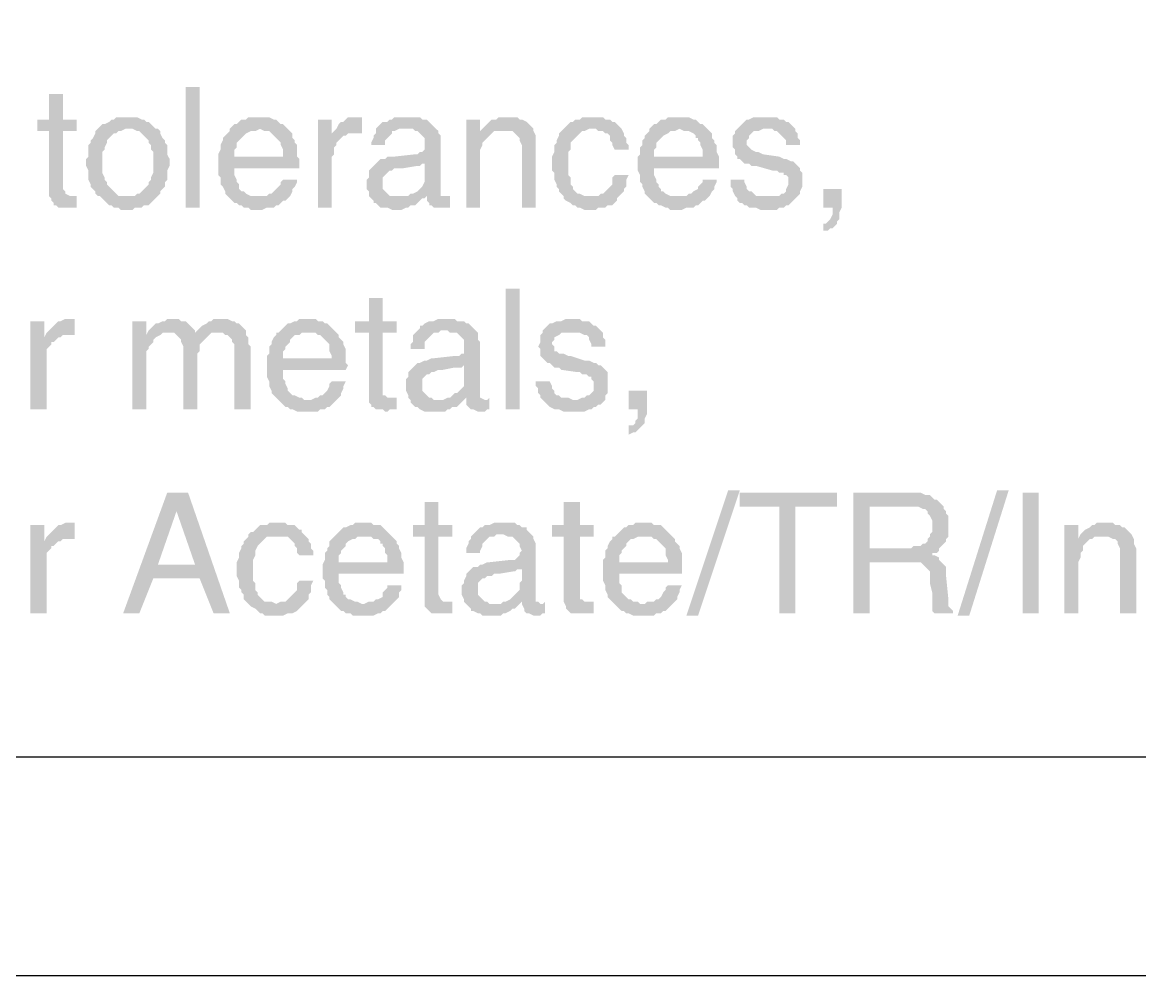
# Model space of a CAD drawing. Header units: millimetres. Extents: x 1448 to 2566, y 1057 to 1416.
# Drawn here: x 2480.31 to 2502.06, y 1118.56 to 1137.12 of the extents above; entities that cross this region are included whole.
import ezdxf

# ---------------------------------------------------------------- set-up
doc = ezdxf.new("R2010")
doc.units = ezdxf.units.MM

msp = doc.modelspace()

# ---------------------------------------------------------------- hatches: boundary and pattern name
at = {"transparency": 33554559}
for points in [[(2483.49101, 1133.5167), (2483.49101, 1135.86358), (2483.7618, 1135.86358), (2483.7618, 1133.5167)], [(2481.099, 1135.72818), (2480.82821, 1135.72818), (2480.82821, 1135.23173), (2480.60255, 1135.23173), (2480.60255, 1135.00607), (2480.82821, 1135.00607), (2480.82821, 1133.74237), (2480.87334, 1133.69723), (2480.87334, 1133.6521), (2480.91847, 1133.60697), (2480.91847, 1133.56184), (2480.96361, 1133.56184), (2481.00874, 1133.5167), (2481.3698, 1133.5167), (2481.3698, 1133.74237), (2481.2344, 1133.74237), (2481.14413, 1133.7875), (2481.14413, 1133.83263), (2481.099, 1133.87776), (2481.099, 1135.00607), (2481.3698, 1135.00607), (2481.3698, 1135.23173), (2481.099, 1135.23173)], [(2482.3627, 1135.27686), (2482.13704, 1135.27686), (2482.09191, 1135.23173), (2482.04678, 1135.23173), (2482.00165, 1135.1866), (2481.91138, 1135.14146), (2481.86625, 1135.14146), (2481.82112, 1135.09633), (2481.77598, 1135.0512), (2481.77598, 1135.0512), (2481.73085, 1135.00607), (2481.73085, 1134.96093), (2481.68572, 1134.87067), (2481.64059, 1134.82554), (2481.64059, 1134.78041), (2481.59546, 1134.73527), (2481.59546, 1134.50961), (2481.55032, 1134.46448), (2481.55032, 1134.37422), (2481.55032, 1134.32908), (2481.59546, 1134.23882), (2481.59546, 1134.05829), (2481.64059, 1133.96803), (2481.64059, 1133.92289), (2481.68572, 1133.87776), (2481.73085, 1133.83263), (2481.73085, 1133.7875), (2481.77598, 1133.74237), (2482.3627, 1133.74237), (2482.18217, 1133.74237), (2482.13704, 1133.7875), (2482.09191, 1133.83263), (2482.04678, 1133.87776), (2482.00165, 1133.92289), (2481.95651, 1133.96803), (2481.95651, 1134.01316), (2481.91138, 1134.05829), (2481.91138, 1134.10342), (2481.86625, 1134.19369), (2481.86625, 1134.59988), (2481.91138, 1134.64501), (2481.91138, 1134.69014), (2481.95651, 1134.78041), (2481.95651, 1134.82554), (2482.00165, 1134.87067), (2482.04678, 1134.9158), (2482.09191, 1134.96093), (2482.13704, 1134.96093), (2482.18217, 1135.00607), (2482.22731, 1135.00607), (2482.31757, 1135.0512), (2482.90429, 1135.0512), (2482.85916, 1135.09633), (2482.81402, 1135.14146), (2482.76889, 1135.1866), (2482.72376, 1135.1866), (2482.67863, 1135.23173), (2482.6335, 1135.23173), (2482.54323, 1135.27686), (2482.45297, 1135.27686)], [(2484.93524, 1135.27686), (2484.70958, 1135.27686), (2484.66444, 1135.23173), (2484.57418, 1135.23173), (2484.52905, 1135.1866), (2484.48391, 1135.14146), (2484.43878, 1135.14146), (2484.39365, 1135.09633), (2484.34852, 1135.0512), (2484.93524, 1135.0512), (2485.0255, 1135.00607), (2485.11577, 1135.00607), (2485.1609, 1134.96093), (2485.20603, 1134.9158), (2485.25116, 1134.87067), (2485.25116, 1134.87067), (2485.29629, 1134.82554), (2485.34143, 1134.78041), (2485.34143, 1134.73527), (2485.38656, 1134.64501), (2485.38656, 1134.50961), (2484.12286, 1134.50961), (2484.12286, 1134.14856), (2484.16799, 1134.10342), (2484.16799, 1133.96803), (2484.21312, 1133.92289), (2484.25825, 1133.83263), (2484.25825, 1133.7875), (2484.30339, 1133.74237), (2484.34852, 1133.69723), (2484.34852, 1133.69723), (2484.39365, 1133.6521), (2484.43878, 1133.60697), (2484.48391, 1133.60697), (2484.52905, 1133.56184), (2484.57418, 1133.56184), (2484.61931, 1133.5167), (2484.70958, 1133.5167), (2484.75471, 1133.47157), (2484.98037, 1133.47157), (2485.07063, 1133.5167), (2485.20603, 1133.5167), (2485.25116, 1133.56184), (2485.29629, 1133.56184), (2485.34143, 1133.60697), (2485.38656, 1133.6521), (2485.43169, 1133.6521), (2485.47682, 1133.69723), (2484.93524, 1133.74237), (2484.75471, 1133.74237), (2484.66444, 1133.7875), (2484.61931, 1133.83263), (2484.57418, 1133.83263), (2484.52905, 1133.87776), (2484.52905, 1133.96803), (2484.48391, 1134.01316), (2484.48391, 1134.05829), (2484.43878, 1134.14856), (2484.43878, 1134.28395), (2485.70248, 1134.28395), (2485.70248, 1134.46448), (2485.65735, 1134.50961), (2485.65735, 1134.73527), (2485.61222, 1134.78041), (2485.61222, 1134.82554), (2485.56709, 1134.87067), (2485.56709, 1134.96093), (2485.52195, 1135.00607), (2485.47682, 1135.0512), (2485.43169, 1135.09633), (2485.38656, 1135.14146), (2485.34143, 1135.14146), (2485.29629, 1135.1866), (2485.25116, 1135.23173), (2485.20603, 1135.23173), (2485.11577, 1135.27686), (2485.0255, 1135.27686)], [(2486.33433, 1135.23173), (2486.06354, 1135.23173), (2486.06354, 1133.5167), (2486.33433, 1133.5167), (2486.33433, 1134.50961), (2486.37947, 1134.55474), (2486.37947, 1134.69014), (2486.4246, 1134.73527), (2486.4246, 1134.78041), (2486.46973, 1134.82554), (2486.51486, 1134.87067), (2486.55999, 1134.9158), (2486.60513, 1134.9158), (2486.33433, 1134.96093)], [(2486.83079, 1135.27686), (2486.65026, 1135.27686), (2486.60513, 1135.23173), (2486.55999, 1135.1866), (2486.51486, 1135.1866), (2486.46973, 1135.14146), (2486.4246, 1135.0512), (2486.4246, 1135.0512), (2486.37947, 1135.00607), (2486.83079, 1134.96093), (2486.92105, 1134.96093), (2486.92105, 1135.27686), (2486.87592, 1135.27686)], [(2487.8237, 1135.27686), (2487.5529, 1135.27686), (2487.50777, 1135.23173), (2487.46264, 1135.23173), (2487.41751, 1135.1866), (2487.32724, 1135.1866), (2487.28211, 1135.14146), (2487.28211, 1135.14146), (2487.23698, 1135.09633), (2487.19185, 1135.0512), (2487.19185, 1134.96093), (2487.14671, 1134.9158), (2487.14671, 1134.87067), (2487.10158, 1134.78041), (2487.10158, 1134.73527), (2487.37237, 1134.73527), (2487.37237, 1134.82554), (2487.41751, 1134.87067), (2487.46264, 1134.9158), (2487.50777, 1134.96093), (2487.50777, 1135.00607), (2487.5529, 1135.00607), (2487.64317, 1135.0512), (2488.36528, 1135.0512), (2488.32015, 1135.09633), (2488.27502, 1135.14146), (2488.22989, 1135.1866), (2488.18475, 1135.23173), (2488.09449, 1135.23173), (2488.04936, 1135.27686), (2487.86883, 1135.27686)], [(2489.22279, 1135.23173), (2488.952, 1135.23173), (2488.952, 1133.5167), (2489.22279, 1133.5167), (2489.22279, 1134.46448), (2489.22279, 1134.64501), (2489.26793, 1134.73527), (2489.26793, 1134.78041), (2489.31306, 1134.82554), (2489.35819, 1134.87067), (2489.35819, 1134.87067), (2489.40332, 1134.9158), (2489.44845, 1134.96093), (2489.22279, 1135.00607)], [(2489.71925, 1135.27686), (2489.58385, 1135.27686), (2489.53872, 1135.23173), (2489.44845, 1135.23173), (2489.40332, 1135.1866), (2489.35819, 1135.14146), (2489.31306, 1135.09633), (2489.26793, 1135.0512), (2489.22279, 1135.00607), (2489.44845, 1134.96093), (2489.49359, 1135.00607), (2489.67411, 1135.00607), (2490.26083, 1135.0512), (2490.2157, 1135.09633), (2490.17057, 1135.14146), (2490.17057, 1135.14146), (2490.12544, 1135.1866), (2490.03517, 1135.23173), (2489.99004, 1135.23173), (2489.94491, 1135.27686), (2489.80951, 1135.27686)], [(2491.38914, 1135.27686), (2491.20861, 1135.27686), (2491.16348, 1135.23173), (2491.07321, 1135.23173), (2491.02808, 1135.1866), (2490.98295, 1135.1866), (2490.93782, 1135.14146), (2490.89268, 1135.09633), (2490.84755, 1135.0512), (2491.4794, 1135.0512), (2491.52453, 1135.00607), (2491.6148, 1135.00607), (2491.65993, 1134.96093), (2491.70506, 1134.96093), (2491.75019, 1134.9158), (2491.75019, 1134.82554), (2491.79533, 1134.78041), (2491.79533, 1134.73527), (2491.84046, 1134.64501), (2492.11125, 1134.64501), (2492.11125, 1134.73527), (2492.06612, 1134.78041), (2492.06612, 1134.87067), (2492.02099, 1134.9158), (2492.02099, 1134.96093), (2491.97586, 1135.0512), (2491.93072, 1135.09633), (2491.88559, 1135.14146), (2491.88559, 1135.14146), (2491.84046, 1135.1866), (2491.79533, 1135.1866), (2491.75019, 1135.23173), (2491.65993, 1135.23173), (2491.6148, 1135.27686), (2491.4794, 1135.27686)], [(2493.10416, 1135.27686), (2492.8785, 1135.27686), (2492.83337, 1135.23173), (2492.7431, 1135.23173), (2492.69797, 1135.1866), (2492.65284, 1135.14146), (2492.60771, 1135.14146), (2492.56257, 1135.09633), (2492.51744, 1135.0512), (2493.10416, 1135.0512), (2493.19442, 1135.00607), (2493.28469, 1135.00607), (2493.37495, 1134.96093), (2493.42009, 1134.9158), (2493.42009, 1134.87067), (2493.46522, 1134.87067), (2493.46522, 1134.82554), (2493.51035, 1134.78041), (2493.51035, 1134.73527), (2493.55548, 1134.64501), (2493.55548, 1134.50961), (2492.29178, 1134.50961), (2492.29178, 1134.23882), (2492.33691, 1134.14856), (2492.33691, 1134.01316), (2492.38205, 1133.96803), (2492.38205, 1133.92289), (2492.42718, 1133.83263), (2492.42718, 1133.7875), (2492.47231, 1133.74237), (2492.51744, 1133.69723), (2492.51744, 1133.69723), (2492.56257, 1133.6521), (2492.60771, 1133.60697), (2492.65284, 1133.60697), (2492.69797, 1133.56184), (2492.7431, 1133.56184), (2492.83337, 1133.5167), (2492.8785, 1133.5167), (2492.92363, 1133.47157), (2493.14929, 1133.47157), (2493.23956, 1133.5167), (2493.37495, 1133.5167), (2493.42009, 1133.56184), (2493.46522, 1133.56184), (2493.51035, 1133.60697), (2493.55548, 1133.6521), (2493.60061, 1133.6521), (2493.64575, 1133.69723), (2493.10416, 1133.74237), (2492.92363, 1133.74237), (2492.83337, 1133.7875), (2492.78823, 1133.83263), (2492.7431, 1133.83263), (2492.7431, 1133.87776), (2492.69797, 1133.92289), (2492.69797, 1133.96803), (2492.65284, 1134.01316), (2492.65284, 1134.05829), (2492.60771, 1134.14856), (2492.60771, 1134.28395), (2493.87141, 1134.28395), (2493.87141, 1134.50961), (2493.82627, 1134.59988), (2493.82627, 1134.73527), (2493.78114, 1134.78041), (2493.78114, 1134.82554), (2493.73601, 1134.87067), (2493.73601, 1134.96093), (2493.69088, 1135.00607), (2493.64575, 1135.0512), (2493.60061, 1135.09633), (2493.55548, 1135.14146), (2493.51035, 1135.14146), (2493.46522, 1135.1866), (2493.42009, 1135.23173), (2493.37495, 1135.23173), (2493.28469, 1135.27686), (2493.19442, 1135.27686)], [(2494.77405, 1135.27686), (2494.54839, 1135.27686), (2494.45813, 1135.23173), (2494.41299, 1135.23173), (2494.36786, 1135.1866), (2494.32273, 1135.14146), (2494.2776, 1135.09633), (2494.23246, 1135.0512), (2494.18733, 1135.00607), (2494.18733, 1134.96093), (2494.1422, 1134.9158), (2494.1422, 1134.69014), (2494.18733, 1134.64501), (2494.18733, 1134.55474), (2494.23246, 1134.50961), (2494.23246, 1134.46448), (2494.2776, 1134.46448), (2494.32273, 1134.41935), (2494.36786, 1134.37422), (2494.45813, 1134.37422), (2494.50326, 1134.32908), (2494.59352, 1134.32908), (2494.90945, 1134.23882), (2494.99971, 1134.23882), (2495.04484, 1134.19369), (2495.13511, 1134.19369), (2495.13511, 1134.14856), (2495.18024, 1134.14856), (2495.22537, 1134.10342), (2495.22537, 1133.96803), (2495.18024, 1133.87776), (2495.18024, 1133.83263), (2495.13511, 1133.7875), (2495.08998, 1133.7875), (2495.04484, 1133.74237), (2494.81918, 1133.74237), (2494.23246, 1133.69723), (2494.23246, 1133.6521), (2494.2776, 1133.60697), (2494.32273, 1133.60697), (2494.36786, 1133.56184), (2494.41299, 1133.56184), (2494.45813, 1133.5167), (2494.59352, 1133.5167), (2494.68379, 1133.47157), (2494.99971, 1133.47157), (2495.04484, 1133.5167), (2495.13511, 1133.5167), (2495.18024, 1133.56184), (2495.22537, 1133.56184), (2495.2705, 1133.60697), (2495.31564, 1133.6521), (2495.31564, 1133.6521), (2495.36077, 1133.69723), (2495.4059, 1133.74237), (2495.45103, 1133.7875), (2495.45103, 1133.83263), (2495.49617, 1133.92289), (2495.49617, 1134.19369), (2495.45103, 1134.23882), (2495.45103, 1134.28395), (2495.4059, 1134.32908), (2495.4059, 1134.32908), (2495.36077, 1134.37422), (2495.31564, 1134.41935), (2495.2705, 1134.41935), (2495.18024, 1134.46448), (2495.13511, 1134.46448), (2495.04484, 1134.50961), (2494.72892, 1134.55474), (2494.72892, 1134.55474), (2494.63865, 1134.59988), (2494.59352, 1134.59988), (2494.50326, 1134.64501), (2494.50326, 1134.64501), (2494.45813, 1134.69014), (2494.41299, 1134.73527), (2494.41299, 1134.82554), (2494.45813, 1134.87067), (2494.45813, 1134.9158), (2494.50326, 1134.96093), (2494.54839, 1135.00607), (2494.63865, 1135.00607), (2494.72892, 1135.0512), (2495.36077, 1135.0512), (2495.31564, 1135.09633), (2495.2705, 1135.14146), (2495.22537, 1135.1866), (2495.18024, 1135.1866), (2495.13511, 1135.23173), (2495.04484, 1135.23173), (2494.99971, 1135.27686), (2494.86431, 1135.27686)], [(2482.90429, 1135.0512), (2482.3627, 1135.0512), (2482.45297, 1135.0512), (2482.54323, 1135.00607), (2482.58836, 1135.00607), (2482.6335, 1134.96093), (2482.67863, 1134.9158), (2482.72376, 1134.87067), (2482.76889, 1134.82554), (2482.76889, 1134.78041), (2482.81402, 1134.73527), (2482.81402, 1134.64501), (2482.85916, 1134.59988), (2482.85916, 1134.19369), (2482.81402, 1134.10342), (2482.81402, 1134.05829), (2482.76889, 1134.01316), (2482.76889, 1133.96803), (2482.72376, 1133.92289), (2482.67863, 1133.87776), (2482.6335, 1133.83263), (2482.58836, 1133.7875), (2482.54323, 1133.7875), (2482.4981, 1133.74237), (2481.82112, 1133.74237), (2481.86625, 1133.69723), (2481.91138, 1133.6521), (2481.95651, 1133.60697), (2482.00165, 1133.56184), (2482.04678, 1133.56184), (2482.09191, 1133.5167), (2482.18217, 1133.5167), (2482.22731, 1133.47157), (2482.45297, 1133.47157), (2482.4981, 1133.5167), (2482.6335, 1133.5167), (2482.67863, 1133.56184), (2482.76889, 1133.56184), (2482.81402, 1133.60697), (2482.85916, 1133.6521), (2482.90429, 1133.69723), (2482.94942, 1133.74237), (2482.94942, 1133.74237), (2482.99455, 1133.7875), (2482.99455, 1133.83263), (2483.03969, 1133.87776), (2483.08482, 1133.92289), (2483.08482, 1134.01316), (2483.12995, 1134.05829), (2483.12995, 1134.23882), (2483.17508, 1134.32908), (2483.17508, 1134.37422), (2483.17508, 1134.46448), (2483.12995, 1134.55474), (2483.12995, 1134.73527), (2483.08482, 1134.78041), (2483.08482, 1134.82554), (2483.03969, 1134.87067), (2482.99455, 1134.96093), (2482.99455, 1135.00607), (2482.94942, 1135.0512)], [(2484.34852, 1135.0512), (2484.34852, 1135.00607), (2484.30339, 1134.96093), (2484.25825, 1134.9158), (2484.21312, 1134.87067), (2484.21312, 1134.82554), (2484.16799, 1134.73527), (2484.16799, 1134.64501), (2484.12286, 1134.55474), (2484.12286, 1134.50961), (2484.43878, 1134.50961), (2484.43878, 1134.64501), (2484.48391, 1134.69014), (2484.48391, 1134.78041), (2484.52905, 1134.82554), (2484.57418, 1134.87067), (2484.57418, 1134.87067), (2484.61931, 1134.9158), (2484.66444, 1134.96093), (2484.75471, 1135.00607), (2484.84497, 1135.00607), (2484.93524, 1135.0512)], [(2486.37947, 1135.00607), (2486.33433, 1134.96093), (2486.60513, 1134.9158), (2486.65026, 1134.96093), (2486.83079, 1134.96093)], [(2488.36528, 1135.0512), (2487.77856, 1135.0512), (2487.91396, 1135.0512), (2487.95909, 1135.00607), (2488.00422, 1135.00607), (2488.04936, 1134.96093), (2488.09449, 1134.9158), (2488.13962, 1134.87067), (2488.13962, 1134.64501), (2488.09449, 1134.59988), (2488.04936, 1134.59988), (2488.00422, 1134.55474), (2487.95909, 1134.55474), (2487.5529, 1134.50961), (2487.41751, 1134.50961), (2487.37237, 1134.46448), (2487.28211, 1134.46448), (2487.23698, 1134.41935), (2488.13962, 1134.37422), (2488.13962, 1134.10342), (2488.13962, 1134.01316), (2488.09449, 1133.92289), (2488.04936, 1133.87776), (2488.00422, 1133.83263), (2488.00422, 1133.83263), (2487.91396, 1133.7875), (2487.86883, 1133.7875), (2487.8237, 1133.74237), (2487.64317, 1133.74237), (2487.10158, 1133.69723), (2487.14671, 1133.6521), (2487.14671, 1133.60697), (2487.19185, 1133.60697), (2487.23698, 1133.56184), (2487.28211, 1133.5167), (2487.41751, 1133.5167), (2487.50777, 1133.47157), (2487.6883, 1133.47157), (2487.77856, 1133.5167), (2487.8237, 1133.5167), (2487.86883, 1133.56184), (2487.95909, 1133.56184), (2488.00422, 1133.60697), (2488.04936, 1133.6521), (2488.09449, 1133.69723), (2488.13962, 1133.69723), (2488.18475, 1133.74237), (2488.45555, 1133.74237), (2488.45555, 1134.9158), (2488.41041, 1134.96093), (2488.41041, 1135.00607)], [(2490.26083, 1135.0512), (2489.67411, 1135.00607), (2489.85464, 1135.00607), (2489.89978, 1134.96093), (2489.94491, 1134.9158), (2489.94491, 1134.9158), (2489.99004, 1134.87067), (2489.99004, 1134.82554), (2490.03517, 1134.73527), (2490.03517, 1133.5167), (2490.30597, 1133.5167), (2490.30597, 1134.9158), (2490.26083, 1135.00607)], [(2490.84755, 1135.0512), (2490.80242, 1135.00607), (2490.75729, 1134.96093), (2490.75729, 1134.9158), (2490.71215, 1134.82554), (2490.71215, 1134.78041), (2490.66702, 1134.73527), (2490.66702, 1134.59988), (2490.62189, 1134.50961), (2490.62189, 1134.23882), (2490.66702, 1134.19369), (2490.66702, 1134.05829), (2490.71215, 1133.96803), (2490.71215, 1133.92289), (2490.75729, 1133.87776), (2490.75729, 1133.83263), (2490.80242, 1133.7875), (2490.84755, 1133.74237), (2491.38914, 1133.74237), (2491.25374, 1133.74237), (2491.16348, 1133.7875), (2491.11834, 1133.7875), (2491.07321, 1133.83263), (2491.02808, 1133.87776), (2491.02808, 1133.92289), (2490.98295, 1133.96803), (2490.98295, 1134.10342), (2490.93782, 1134.14856), (2490.93782, 1134.59988), (2490.98295, 1134.64501), (2490.98295, 1134.78041), (2491.02808, 1134.82554), (2491.07321, 1134.87067), (2491.07321, 1134.87067), (2491.11834, 1134.9158), (2491.16348, 1134.96093), (2491.20861, 1135.00607), (2491.25374, 1135.00607), (2491.34401, 1135.0512), (2491.38914, 1135.0512)], [(2492.51744, 1135.0512), (2492.51744, 1135.00607), (2492.47231, 1134.96093), (2492.42718, 1134.9158), (2492.42718, 1134.87067), (2492.38205, 1134.82554), (2492.38205, 1134.73527), (2492.33691, 1134.69014), (2492.33691, 1134.55474), (2492.29178, 1134.50961), (2492.60771, 1134.50961), (2492.60771, 1134.64501), (2492.65284, 1134.69014), (2492.65284, 1134.78041), (2492.69797, 1134.82554), (2492.7431, 1134.87067), (2492.7431, 1134.87067), (2492.78823, 1134.9158), (2492.8785, 1134.96093), (2492.92363, 1135.00607), (2493.0139, 1135.00607), (2493.10416, 1135.0512)], [(2495.36077, 1135.0512), (2494.77405, 1135.0512), (2494.90945, 1135.0512), (2494.95458, 1135.00607), (2494.99971, 1135.00607), (2495.04484, 1134.96093), (2495.04484, 1134.96093), (2495.08998, 1134.9158), (2495.13511, 1134.87067), (2495.18024, 1134.82554), (2495.18024, 1134.73527), (2495.45103, 1134.73527), (2495.45103, 1134.82554), (2495.4059, 1134.87067), (2495.4059, 1134.96093), (2495.36077, 1135.00607)], [(2487.23698, 1134.41935), (2487.19185, 1134.37422), (2487.14671, 1134.32908), (2487.14671, 1134.32908), (2487.10158, 1134.28395), (2487.05645, 1134.23882), (2487.05645, 1134.10342), (2487.01132, 1134.05829), (2487.01132, 1133.96803), (2487.01132, 1133.87776), (2487.05645, 1133.83263), (2487.05645, 1133.74237), (2487.10158, 1133.69723), (2487.64317, 1133.74237), (2487.46264, 1133.74237), (2487.41751, 1133.7875), (2487.37237, 1133.83263), (2487.32724, 1133.87776), (2487.32724, 1134.10342), (2487.37237, 1134.14856), (2487.41751, 1134.19369), (2487.46264, 1134.23882), (2487.50777, 1134.23882), (2487.5529, 1134.28395), (2487.73343, 1134.28395), (2488.00422, 1134.32908), (2488.04936, 1134.32908), (2488.09449, 1134.37422), (2488.13962, 1134.37422)], [(2485.65735, 1134.05829), (2485.38656, 1134.05829), (2485.34143, 1134.01316), (2485.34143, 1133.96803), (2485.29629, 1133.92289), (2485.25116, 1133.87776), (2485.20603, 1133.83263), (2485.1609, 1133.7875), (2485.11577, 1133.7875), (2485.07063, 1133.74237), (2484.93524, 1133.74237), (2485.47682, 1133.69723), (2485.52195, 1133.74237), (2485.56709, 1133.83263), (2485.56709, 1133.87776), (2485.61222, 1133.92289), (2485.65735, 1134.01316)], [(2492.11125, 1134.14856), (2491.84046, 1134.14856), (2491.79533, 1134.10342), (2491.79533, 1133.96803), (2491.75019, 1133.92289), (2491.70506, 1133.87776), (2491.65993, 1133.83263), (2491.6148, 1133.7875), (2491.56967, 1133.7875), (2491.52453, 1133.74237), (2490.84755, 1133.74237), (2490.84755, 1133.69723), (2490.89268, 1133.6521), (2490.98295, 1133.60697), (2491.02808, 1133.56184), (2491.07321, 1133.56184), (2491.11834, 1133.5167), (2491.16348, 1133.5167), (2491.25374, 1133.47157), (2491.4794, 1133.47157), (2491.52453, 1133.5167), (2491.65993, 1133.5167), (2491.70506, 1133.56184), (2491.79533, 1133.56184), (2491.84046, 1133.60697), (2491.88559, 1133.6521), (2491.88559, 1133.69723), (2491.93072, 1133.74237), (2491.97586, 1133.7875), (2492.02099, 1133.83263), (2492.02099, 1133.87776), (2492.06612, 1133.92289), (2492.06612, 1134.05829)], [(2493.82627, 1134.05829), (2493.55548, 1134.05829), (2493.55548, 1134.01316), (2493.51035, 1133.96803), (2493.46522, 1133.92289), (2493.46522, 1133.87776), (2493.37495, 1133.83263), (2493.32982, 1133.7875), (2493.28469, 1133.7875), (2493.23956, 1133.74237), (2493.10416, 1133.74237), (2493.64575, 1133.69723), (2493.69088, 1133.74237), (2493.73601, 1133.83263), (2493.78114, 1133.87776), (2493.78114, 1133.92289), (2493.82627, 1134.01316)], [(2494.36786, 1134.05829), (2494.09707, 1134.05829), (2494.09707, 1133.92289), (2494.1422, 1133.87776), (2494.1422, 1133.83263), (2494.18733, 1133.74237), (2494.23246, 1133.69723), (2494.81918, 1133.74237), (2494.59352, 1133.74237), (2494.54839, 1133.7875), (2494.50326, 1133.83263), (2494.45813, 1133.83263), (2494.41299, 1133.87776), (2494.41299, 1133.92289), (2494.36786, 1134.01316)], [(2496.26341, 1133.87776), (2495.90235, 1133.87776), (2495.90235, 1133.5167), (2496.08288, 1133.5167), (2496.08288, 1133.38131), (2496.03775, 1133.29104), (2495.99262, 1133.24591), (2495.94749, 1133.20078), (2495.90235, 1133.20078), (2495.90235, 1133.06538), (2495.99262, 1133.06538), (2496.03775, 1133.11052), (2496.08288, 1133.11052), (2496.12802, 1133.15565), (2496.17315, 1133.20078), (2496.17315, 1133.24591), (2496.21828, 1133.29104), (2496.21828, 1133.42644), (2496.26341, 1133.5167), (2496.26341, 1133.60697)], [(2488.63607, 1133.74237), (2488.54581, 1133.74237), (2488.18475, 1133.69723), (2488.18475, 1133.6521), (2488.22989, 1133.60697), (2488.22989, 1133.56184), (2488.27502, 1133.56184), (2488.32015, 1133.5167), (2488.63607, 1133.5167)], [(2488.45555, 1133.74237), (2488.18475, 1133.74237), (2488.18475, 1133.69723), (2488.54581, 1133.74237), (2488.54581, 1133.74237)], [(2489.71925, 1129.59021), (2489.71925, 1131.93708), (2489.99004, 1131.93708), (2489.99004, 1129.59021)], [(2487.32724, 1131.75655), (2487.05645, 1131.75655), (2487.05645, 1131.30523), (2486.78566, 1131.30523), (2486.78566, 1131.07957), (2487.05645, 1131.07957), (2487.05645, 1129.7256), (2487.10158, 1129.68047), (2487.10158, 1129.63534), (2487.14671, 1129.63534), (2487.19185, 1129.59021), (2487.32724, 1129.59021), (2487.37237, 1129.54507), (2487.41751, 1129.54507), (2487.46264, 1129.59021), (2487.59803, 1129.59021), (2487.59803, 1129.81587), (2487.41751, 1129.81587), (2487.37237, 1129.861), (2487.32724, 1129.861), (2487.32724, 1131.07957), (2487.59803, 1131.07957), (2487.59803, 1131.30523), (2487.32724, 1131.30523)], [(2480.73794, 1131.30523), (2480.46715, 1131.30523), (2480.46715, 1129.59021), (2480.78308, 1129.59021), (2480.78308, 1130.76364), (2480.82821, 1130.80877), (2480.87334, 1130.85391), (2480.87334, 1130.89904), (2480.91847, 1130.89904), (2480.96361, 1130.94417), (2481.00874, 1130.9893), (2480.73794, 1130.9893)], [(2481.2344, 1131.35036), (2481.14413, 1131.35036), (2481.05387, 1131.30523), (2481.00874, 1131.30523), (2480.96361, 1131.2601), (2480.91847, 1131.21496), (2480.87334, 1131.16983), (2480.82821, 1131.1247), (2480.82821, 1131.1247), (2480.78308, 1131.07957), (2481.2344, 1131.03444), (2481.32466, 1131.03444), (2481.32466, 1131.35036), (2481.27953, 1131.35036)], [(2482.72376, 1131.30523), (2482.45297, 1131.30523), (2482.45297, 1129.59021), (2482.72376, 1129.59021), (2482.72376, 1130.71851), (2482.76889, 1130.76364), (2482.76889, 1130.80877), (2482.81402, 1130.85391), (2482.85916, 1130.89904), (2482.85916, 1130.94417), (2482.90429, 1130.9893), (2482.99455, 1131.03444), (2482.72376, 1131.03444)], [(2483.22021, 1131.35036), (2483.12995, 1131.35036), (2483.08482, 1131.30523), (2483.03969, 1131.30523), (2482.94942, 1131.2601), (2482.90429, 1131.2601), (2482.85916, 1131.21496), (2482.81402, 1131.16983), (2482.76889, 1131.1247), (2482.72376, 1131.03444), (2482.99455, 1131.03444), (2483.03969, 1131.07957), (2483.17508, 1131.07957), (2483.67154, 1131.1247), (2483.6264, 1131.16983), (2483.58127, 1131.21496), (2483.58127, 1131.21496), (2483.53614, 1131.2601), (2483.49101, 1131.30523), (2483.40074, 1131.30523), (2483.35561, 1131.35036), (2483.31048, 1131.35036)], [(2484.16799, 1131.35036), (2484.03259, 1131.35036), (2483.98746, 1131.30523), (2483.94233, 1131.30523), (2483.8972, 1131.2601), (2483.80693, 1131.21496), (2483.7618, 1131.16983), (2483.71667, 1131.1247), (2483.67154, 1131.07957), (2483.26535, 1131.07957), (2483.31048, 1131.03444), (2483.35561, 1130.9893), (2483.35561, 1130.9893), (2483.40074, 1130.94417), (2483.40074, 1130.89904), (2483.44588, 1130.80877), (2483.44588, 1129.59021), (2483.71667, 1129.59021), (2483.71667, 1130.67338), (2483.7618, 1130.71851), (2483.7618, 1130.85391), (2483.80693, 1130.89904), (2483.85206, 1130.94417), (2483.85206, 1130.94417), (2483.8972, 1130.9893), (2483.94233, 1131.03444), (2483.98746, 1131.07957), (2484.12286, 1131.07957), (2484.66444, 1131.1247), (2484.61931, 1131.16983), (2484.57418, 1131.21496), (2484.57418, 1131.21496), (2484.52905, 1131.2601), (2484.48391, 1131.2601), (2484.43878, 1131.30523), (2484.39365, 1131.30523), (2484.30339, 1131.35036), (2484.25825, 1131.35036)], [(2485.88301, 1131.35036), (2485.70248, 1131.35036), (2485.65735, 1131.30523), (2485.61222, 1131.30523), (2485.52195, 1131.2601), (2485.47682, 1131.2601), (2485.43169, 1131.21496), (2485.38656, 1131.16983), (2485.34143, 1131.1247), (2485.29629, 1131.07957), (2486.01841, 1131.07957), (2486.06354, 1131.03444), (2486.10867, 1131.03444), (2486.15381, 1130.9893), (2486.19894, 1130.94417), (2486.19894, 1130.94417), (2486.24407, 1130.89904), (2486.2892, 1130.85391), (2486.2892, 1130.71851), (2486.33433, 1130.62825), (2486.33433, 1130.58311), (2485.38656, 1130.58311), (2485.07063, 1130.53798), (2485.07063, 1130.22206), (2485.11577, 1130.13179), (2485.11577, 1130.04153), (2485.1609, 1129.95126), (2485.1609, 1129.90613), (2485.20603, 1129.861), (2485.25116, 1129.81587), (2485.29629, 1129.77073), (2485.29629, 1129.77073), (2485.34143, 1129.7256), (2485.38656, 1129.68047), (2485.43169, 1129.63534), (2485.47682, 1129.63534), (2485.52195, 1129.59021), (2485.56709, 1129.59021), (2485.65735, 1129.54507), (2486.06354, 1129.54507), (2486.10867, 1129.59021), (2486.19894, 1129.59021), (2486.24407, 1129.63534), (2486.2892, 1129.63534), (2486.33433, 1129.68047), (2486.37947, 1129.7256), (2486.4246, 1129.77073), (2485.79275, 1129.77073), (2485.74762, 1129.81587), (2485.70248, 1129.81587), (2485.61222, 1129.861), (2485.56709, 1129.861), (2485.52195, 1129.90613), (2485.47682, 1129.95126), (2485.47682, 1129.9964), (2485.43169, 1130.08666), (2485.43169, 1130.13179), (2485.38656, 1130.17692), (2485.38656, 1130.35745), (2486.60513, 1130.35745), (2486.65026, 1130.44772), (2486.60513, 1130.49285), (2486.60513, 1130.76364), (2486.55999, 1130.85391), (2486.55999, 1130.89904), (2486.51486, 1130.94417), (2486.46973, 1130.9893), (2486.46973, 1131.03444), (2486.4246, 1131.07957), (2486.37947, 1131.1247), (2486.33433, 1131.16983), (2486.2892, 1131.21496), (2486.24407, 1131.2601), (2486.19894, 1131.2601), (2486.15381, 1131.30523), (2486.06354, 1131.30523), (2486.01841, 1131.35036), (2485.92814, 1131.35036)], [(2488.59094, 1131.35036), (2488.41041, 1131.35036), (2488.32015, 1131.30523), (2488.22989, 1131.30523), (2488.13962, 1131.2601), (2488.09449, 1131.21496), (2488.04936, 1131.21496), (2488.04936, 1131.16983), (2488.00422, 1131.1247), (2487.95909, 1131.07957), (2487.91396, 1131.03444), (2487.91396, 1130.89904), (2487.86883, 1130.85391), (2487.86883, 1130.76364), (2488.13962, 1130.76364), (2488.13962, 1130.89904), (2488.18475, 1130.94417), (2488.22989, 1130.9893), (2488.27502, 1131.03444), (2488.27502, 1131.03444), (2488.32015, 1131.07957), (2488.41041, 1131.07957), (2488.45555, 1131.1247), (2489.13253, 1131.1247), (2489.0874, 1131.16983), (2489.04226, 1131.21496), (2488.99713, 1131.2601), (2488.952, 1131.2601), (2488.90687, 1131.30523), (2488.77147, 1131.30523), (2488.72634, 1131.35036), (2488.63607, 1131.35036)], [(2491.02808, 1131.35036), (2490.89268, 1131.35036), (2490.80242, 1131.30523), (2490.71215, 1131.30523), (2490.62189, 1131.2601), (2490.57676, 1131.2601), (2490.53163, 1131.21496), (2490.48649, 1131.16983), (2490.44136, 1131.1247), (2490.44136, 1131.07957), (2490.39623, 1131.03444), (2490.39623, 1130.89904), (2490.3511, 1130.80877), (2490.39623, 1130.76364), (2490.39623, 1130.62825), (2490.44136, 1130.58311), (2490.48649, 1130.53798), (2490.53163, 1130.49285), (2490.57676, 1130.49285), (2490.62189, 1130.44772), (2490.66702, 1130.40258), (2490.75729, 1130.40258), (2490.80242, 1130.35745), (2491.11834, 1130.31232), (2491.16348, 1130.31232), (2491.20861, 1130.26719), (2491.29887, 1130.26719), (2491.34401, 1130.22206), (2491.38914, 1130.22206), (2491.38914, 1130.17692), (2491.43427, 1130.13179), (2491.43427, 1129.95126), (2491.38914, 1129.90613), (2491.34401, 1129.861), (2491.29887, 1129.861), (2491.25374, 1129.81587), (2491.20861, 1129.81587), (2491.11834, 1129.77073), (2490.44136, 1129.77073), (2490.48649, 1129.7256), (2490.53163, 1129.68047), (2490.53163, 1129.68047), (2490.57676, 1129.63534), (2490.66702, 1129.59021), (2490.75729, 1129.59021), (2490.84755, 1129.54507), (2491.25374, 1129.54507), (2491.34401, 1129.59021), (2491.38914, 1129.59021), (2491.43427, 1129.63534), (2491.4794, 1129.63534), (2491.52453, 1129.68047), (2491.56967, 1129.68047), (2491.6148, 1129.7256), (2491.65993, 1129.77073), (2491.65993, 1129.861), (2491.70506, 1129.90613), (2491.70506, 1130.08666), (2491.70506, 1130.31232), (2491.65993, 1130.35745), (2491.6148, 1130.40258), (2491.6148, 1130.40258), (2491.56967, 1130.44772), (2491.52453, 1130.44772), (2491.4794, 1130.49285), (2491.43427, 1130.49285), (2491.34401, 1130.53798), (2491.25374, 1130.53798), (2490.98295, 1130.62825), (2490.93782, 1130.62825), (2490.84755, 1130.67338), (2490.75729, 1130.67338), (2490.71215, 1130.71851), (2490.66702, 1130.71851), (2490.66702, 1130.80877), (2490.62189, 1130.85391), (2490.62189, 1130.89904), (2490.66702, 1130.94417), (2490.66702, 1130.9893), (2490.75729, 1131.03444), (2490.75729, 1131.03444), (2490.80242, 1131.07957), (2491.02808, 1131.07957), (2491.56967, 1131.1247), (2491.52453, 1131.16983), (2491.4794, 1131.21496), (2491.43427, 1131.21496), (2491.38914, 1131.2601), (2491.34401, 1131.30523), (2491.20861, 1131.30523), (2491.16348, 1131.35036), (2491.07321, 1131.35036)], [(2480.78308, 1131.07957), (2480.73794, 1130.9893), (2481.05387, 1130.9893), (2481.099, 1131.03444), (2481.2344, 1131.03444)], [(2484.66444, 1131.1247), (2484.12286, 1131.07957), (2484.21312, 1131.07957), (2484.25825, 1131.03444), (2484.30339, 1131.03444), (2484.34852, 1130.9893), (2484.39365, 1130.94417), (2484.39365, 1130.89904), (2484.43878, 1130.85391), (2484.43878, 1129.59021), (2484.75471, 1129.59021), (2484.75471, 1130.80877), (2484.70958, 1130.85391), (2484.70958, 1130.9893), (2484.66444, 1131.03444)], [(2485.29629, 1131.07957), (2485.25116, 1131.07957), (2485.25116, 1131.03444), (2485.20603, 1130.9893), (2485.1609, 1130.89904), (2485.1609, 1130.85391), (2485.11577, 1130.80877), (2485.11577, 1130.67338), (2485.07063, 1130.62825), (2485.07063, 1130.53798), (2485.38656, 1130.58311), (2485.38656, 1130.71851), (2485.43169, 1130.76364), (2485.43169, 1130.80877), (2485.47682, 1130.85391), (2485.52195, 1130.89904), (2485.52195, 1130.94417), (2485.56709, 1130.9893), (2485.61222, 1131.03444), (2485.70248, 1131.03444), (2485.74762, 1131.07957), (2485.88301, 1131.07957)], [(2489.13253, 1131.1247), (2488.54581, 1131.1247), (2488.59094, 1131.1247), (2488.63607, 1131.07957), (2488.77147, 1131.07957), (2488.8166, 1131.03444), (2488.86174, 1130.9893), (2488.90687, 1130.94417), (2488.90687, 1130.80877), (2488.90687, 1130.67338), (2488.86174, 1130.67338), (2488.8166, 1130.62825), (2488.72634, 1130.62825), (2488.32015, 1130.58311), (2488.27502, 1130.58311), (2488.18475, 1130.53798), (2488.13962, 1130.53798), (2488.04936, 1130.49285), (2488.00422, 1130.49285), (2488.90687, 1130.44772), (2488.90687, 1130.17692), (2488.90687, 1130.04153), (2488.86174, 1129.9964), (2488.8166, 1129.95126), (2488.77147, 1129.90613), (2488.72634, 1129.90613), (2488.68121, 1129.861), (2488.63607, 1129.81587), (2488.59094, 1129.81587), (2488.50068, 1129.77073), (2487.86883, 1129.77073), (2487.86883, 1129.7256), (2487.91396, 1129.68047), (2487.95909, 1129.63534), (2488.00422, 1129.63534), (2488.04936, 1129.59021), (2488.13962, 1129.54507), (2488.54581, 1129.54507), (2488.59094, 1129.59021), (2488.63607, 1129.59021), (2488.68121, 1129.63534), (2488.77147, 1129.63534), (2488.8166, 1129.68047), (2488.86174, 1129.7256), (2488.90687, 1129.77073), (2488.952, 1129.81587), (2489.22279, 1129.81587), (2489.22279, 1130.89904), (2489.17766, 1130.94417), (2489.17766, 1131.07957)], [(2491.56967, 1131.1247), (2491.02808, 1131.07957), (2491.16348, 1131.07957), (2491.25374, 1131.03444), (2491.29887, 1131.03444), (2491.34401, 1130.9893), (2491.34401, 1130.94417), (2491.38914, 1130.85391), (2491.38914, 1130.80877), (2491.65993, 1130.80877), (2491.65993, 1130.94417), (2491.6148, 1130.9893), (2491.6148, 1131.07957)], [(2488.00422, 1130.49285), (2487.95909, 1130.44772), (2487.91396, 1130.40258), (2487.91396, 1130.40258), (2487.86883, 1130.35745), (2487.8237, 1130.31232), (2487.8237, 1130.22206), (2487.77856, 1130.17692), (2487.77856, 1129.95126), (2487.8237, 1129.861), (2487.8237, 1129.81587), (2487.86883, 1129.77073), (2488.36528, 1129.77073), (2488.32015, 1129.77073), (2488.27502, 1129.81587), (2488.22989, 1129.81587), (2488.18475, 1129.861), (2488.13962, 1129.90613), (2488.09449, 1129.95126), (2488.09449, 1130.08666), (2488.09449, 1130.17692), (2488.13962, 1130.22206), (2488.18475, 1130.26719), (2488.22989, 1130.26719), (2488.27502, 1130.31232), (2488.32015, 1130.31232), (2488.41041, 1130.35745), (2488.50068, 1130.35745), (2488.72634, 1130.40258), (2488.86174, 1130.40258), (2488.90687, 1130.44772)], [(2486.60513, 1130.13179), (2486.33433, 1130.13179), (2486.2892, 1130.08666), (2486.2892, 1130.04153), (2486.24407, 1129.95126), (2486.19894, 1129.90613), (2486.15381, 1129.861), (2486.10867, 1129.861), (2486.06354, 1129.81587), (2486.01841, 1129.81587), (2485.92814, 1129.77073), (2485.88301, 1129.77073), (2486.4246, 1129.77073), (2486.46973, 1129.81587), (2486.51486, 1129.861), (2486.51486, 1129.90613), (2486.55999, 1129.9964), (2486.55999, 1130.04153)], [(2490.57676, 1130.13179), (2490.30597, 1130.13179), (2490.30597, 1130.04153), (2490.3511, 1129.9964), (2490.3511, 1129.90613), (2490.39623, 1129.861), (2490.39623, 1129.81587), (2490.44136, 1129.77073), (2491.02808, 1129.77073), (2490.93782, 1129.81587), (2490.80242, 1129.81587), (2490.75729, 1129.861), (2490.71215, 1129.861), (2490.66702, 1129.90613), (2490.66702, 1129.95126), (2490.62189, 1129.9964), (2490.62189, 1130.04153)], [(2492.47231, 1129.95126), (2492.11125, 1129.95126), (2492.11125, 1129.59021), (2492.29178, 1129.59021), (2492.29178, 1129.40968), (2492.24665, 1129.36454), (2492.24665, 1129.31941), (2492.20152, 1129.27428), (2492.11125, 1129.27428), (2492.11125, 1129.09375), (2492.11125, 1129.09375), (2492.20152, 1129.13888), (2492.24665, 1129.13888), (2492.29178, 1129.18402), (2492.33691, 1129.22915), (2492.38205, 1129.27428), (2492.42718, 1129.31941), (2492.42718, 1129.40968), (2492.47231, 1129.49994), (2492.47231, 1129.63534)], [(2489.40332, 1129.81587), (2489.35819, 1129.77073), (2488.952, 1129.77073), (2488.952, 1129.68047), (2488.99713, 1129.63534), (2488.99713, 1129.63534), (2489.04226, 1129.59021), (2489.0874, 1129.59021), (2489.17766, 1129.54507), (2489.31306, 1129.54507), (2489.35819, 1129.59021), (2489.40332, 1129.59021)], [(2489.22279, 1129.81587), (2488.952, 1129.81587), (2488.952, 1129.77073), (2489.31306, 1129.77073)], [(2483.53614, 1127.96545), (2483.12995, 1127.96545), (2482.27244, 1125.61857), (2482.58836, 1125.61857), (2482.85916, 1126.29556), (2483.7618, 1126.29556), (2482.94942, 1126.56635), (2483.31048, 1127.60439)], [(2483.53614, 1127.96545), (2483.31048, 1127.60439), (2483.67154, 1126.56635), (2482.94942, 1126.56635), (2483.7618, 1126.29556), (2484.03259, 1125.61857), (2484.34852, 1125.61857)], [(2494.2776, 1128.01058), (2493.46522, 1125.57344), (2493.23956, 1125.57344), (2494.05194, 1128.01058)], [(2496.17315, 1127.96545), (2494.2776, 1127.96545), (2494.2776, 1127.69465), (2495.04484, 1127.69465), (2495.04484, 1125.61857), (2495.36077, 1125.61857), (2495.36077, 1127.69465), (2496.17315, 1127.69465), (2496.17315, 1127.83005)], [(2497.57225, 1127.96545), (2496.48907, 1127.96545), (2496.48907, 1125.61857), (2496.805, 1125.61857), (2496.805, 1126.61148), (2497.57225, 1126.61148), (2498.15896, 1126.65661), (2498.15896, 1126.70175), (2498.0687, 1126.74688), (2498.02357, 1126.74688), (2498.02357, 1126.79201), (2498.11383, 1126.79201), (2498.15896, 1126.83714), (2498.15896, 1126.88228), (2496.805, 1126.88228), (2496.805, 1127.69465), (2498.24923, 1127.69465), (2498.2041, 1127.73979), (2498.15896, 1127.78492), (2498.11383, 1127.83005), (2498.0687, 1127.83005), (2498.02357, 1127.87518), (2497.97843, 1127.92032), (2497.88817, 1127.92032), (2497.79791, 1127.96545), (2497.66251, 1127.96545)], [(2499.51293, 1128.01058), (2498.74568, 1125.57344), (2498.52002, 1125.57344), (2499.28727, 1128.01058)], [(2499.78372, 1125.61857), (2499.78372, 1127.96545), (2500.09965, 1127.96545), (2500.09965, 1125.61857)], [(2488.41041, 1127.78492), (2488.13962, 1127.78492), (2488.13962, 1127.3336), (2487.91396, 1127.3336), (2487.91396, 1127.10794), (2488.13962, 1127.10794), (2488.13962, 1125.75397), (2488.18475, 1125.70884), (2488.22989, 1125.66371), (2488.22989, 1125.66371), (2488.27502, 1125.61857), (2488.68121, 1125.61857), (2488.68121, 1125.84424), (2488.50068, 1125.84424), (2488.45555, 1125.88937), (2488.45555, 1125.88937), (2488.41041, 1125.97963), (2488.41041, 1127.10794), (2488.68121, 1127.10794), (2488.68121, 1127.3336), (2488.41041, 1127.3336)], [(2491.16348, 1127.78492), (2490.84755, 1127.78492), (2490.84755, 1127.3336), (2490.62189, 1127.3336), (2490.62189, 1127.10794), (2490.84755, 1127.10794), (2490.84755, 1125.84424), (2490.89268, 1125.75397), (2490.89268, 1125.70884), (2490.93782, 1125.66371), (2490.93782, 1125.66371), (2490.98295, 1125.61857), (2491.43427, 1125.61857), (2491.43427, 1125.84424), (2491.25374, 1125.84424), (2491.20861, 1125.88937), (2491.16348, 1125.88937), (2491.16348, 1127.10794), (2491.43427, 1127.10794), (2491.43427, 1127.3336), (2491.16348, 1127.3336)], [(2498.24923, 1127.69465), (2497.57225, 1127.69465), (2497.75277, 1127.69465), (2497.84304, 1127.64952), (2497.88817, 1127.64952), (2497.9333, 1127.60439), (2497.9333, 1127.55926), (2497.97843, 1127.51413), (2498.02357, 1127.42386), (2498.02357, 1127.28847), (2498.02357, 1127.1982), (2497.97843, 1127.15307), (2497.97843, 1127.10794), (2497.9333, 1127.0628), (2497.9333, 1127.01767), (2497.88817, 1126.97254), (2497.84304, 1126.97254), (2497.79791, 1126.92741), (2497.66251, 1126.92741), (2497.61738, 1126.88228), (2496.805, 1126.88228), (2498.15896, 1126.88228), (2498.2041, 1126.92741), (2498.24923, 1126.97254), (2498.29436, 1127.01767), (2498.29436, 1127.0628), (2498.33949, 1127.10794), (2498.33949, 1127.51413), (2498.29436, 1127.55926), (2498.29436, 1127.60439), (2498.24923, 1127.64952)], [(2480.73794, 1127.3336), (2480.46715, 1127.3336), (2480.46715, 1125.61857), (2480.78308, 1125.61857), (2480.78308, 1126.79201), (2480.82821, 1126.83714), (2480.87334, 1126.88228), (2480.87334, 1126.92741), (2480.91847, 1126.92741), (2480.96361, 1126.97254), (2481.00874, 1127.01767), (2480.73794, 1127.01767)], [(2481.2344, 1127.37873), (2481.14413, 1127.37873), (2481.05387, 1127.3336), (2481.00874, 1127.3336), (2480.96361, 1127.28847), (2480.91847, 1127.24333), (2480.87334, 1127.1982), (2480.82821, 1127.15307), (2480.82821, 1127.15307), (2480.78308, 1127.10794), (2481.2344, 1127.0628), (2481.32466, 1127.0628), (2481.32466, 1127.37873), (2481.27953, 1127.37873)], [(2485.25116, 1127.37873), (2485.11577, 1127.37873), (2485.07063, 1127.3336), (2484.93524, 1127.3336), (2484.8901, 1127.28847), (2484.84497, 1127.24333), (2484.79984, 1127.1982), (2484.75471, 1127.1982), (2484.70958, 1127.15307), (2484.70958, 1127.10794), (2485.47682, 1127.10794), (2485.52195, 1127.0628), (2485.56709, 1127.01767), (2485.61222, 1126.97254), (2485.61222, 1126.92741), (2485.65735, 1126.88228), (2485.65735, 1126.79201), (2485.70248, 1126.74688), (2485.97328, 1126.74688), (2485.97328, 1126.83714), (2485.92814, 1126.88228), (2485.92814, 1126.97254), (2485.88301, 1127.01767), (2485.88301, 1127.0628), (2485.83788, 1127.10794), (2485.79275, 1127.15307), (2485.74762, 1127.1982), (2485.74762, 1127.24333), (2485.70248, 1127.24333), (2485.65735, 1127.28847), (2485.61222, 1127.3336), (2485.47682, 1127.3336), (2485.43169, 1127.37873), (2485.34143, 1127.37873)], [(2486.96618, 1127.37873), (2486.78566, 1127.37873), (2486.74052, 1127.3336), (2486.69539, 1127.3336), (2486.60513, 1127.28847), (2486.55999, 1127.28847), (2486.51486, 1127.24333), (2486.46973, 1127.1982), (2486.4246, 1127.15307), (2486.37947, 1127.10794), (2487.10158, 1127.10794), (2487.14671, 1127.0628), (2487.23698, 1127.0628), (2487.28211, 1127.01767), (2487.28211, 1126.97254), (2487.32724, 1126.97254), (2487.32724, 1126.92741), (2487.37237, 1126.88228), (2487.37237, 1126.79201), (2487.41751, 1126.74688), (2487.41751, 1126.61148), (2486.46973, 1126.61148), (2486.15381, 1126.56635), (2486.15381, 1126.29556), (2486.19894, 1126.25043), (2486.19894, 1126.11503), (2486.24407, 1126.0699), (2486.24407, 1125.97963), (2486.2892, 1125.9345), (2486.2892, 1125.88937), (2486.33433, 1125.84424), (2486.37947, 1125.7991), (2486.37947, 1125.7991), (2486.4246, 1125.75397), (2486.46973, 1125.70884), (2486.51486, 1125.66371), (2486.55999, 1125.66371), (2486.60513, 1125.61857), (2486.69539, 1125.61857), (2486.74052, 1125.57344), (2487.14671, 1125.57344), (2487.23698, 1125.61857), (2487.28211, 1125.61857), (2487.32724, 1125.66371), (2487.37237, 1125.66371), (2487.41751, 1125.70884), (2487.46264, 1125.75397), (2487.50777, 1125.7991), (2486.92105, 1125.7991), (2486.83079, 1125.84424), (2486.78566, 1125.84424), (2486.69539, 1125.88937), (2486.65026, 1125.88937), (2486.60513, 1125.9345), (2486.60513, 1125.97963), (2486.55999, 1125.97963), (2486.55999, 1126.02476), (2486.51486, 1126.11503), (2486.51486, 1126.16016), (2486.46973, 1126.20529), (2486.46973, 1126.38582), (2487.73343, 1126.38582), (2487.73343, 1126.61148), (2487.6883, 1126.70175), (2487.6883, 1126.79201), (2487.64317, 1126.88228), (2487.64317, 1126.92741), (2487.59803, 1126.97254), (2487.59803, 1127.01767), (2487.5529, 1127.0628), (2487.50777, 1127.10794), (2487.46264, 1127.15307), (2487.41751, 1127.1982), (2487.37237, 1127.24333), (2487.32724, 1127.28847), (2487.28211, 1127.3336), (2487.14671, 1127.3336), (2487.10158, 1127.37873), (2487.05645, 1127.37873)], [(2489.67411, 1127.37873), (2489.49359, 1127.37873), (2489.40332, 1127.3336), (2489.31306, 1127.3336), (2489.26793, 1127.28847), (2489.22279, 1127.28847), (2489.17766, 1127.24333), (2489.13253, 1127.1982), (2489.0874, 1127.15307), (2489.04226, 1127.10794), (2489.04226, 1127.0628), (2488.99713, 1127.01767), (2488.99713, 1126.97254), (2488.952, 1126.88228), (2488.952, 1126.79201), (2489.22279, 1126.79201), (2489.22279, 1126.83714), (2489.26793, 1126.92741), (2489.26793, 1126.97254), (2489.31306, 1127.01767), (2489.35819, 1127.0628), (2489.35819, 1127.0628), (2489.40332, 1127.10794), (2489.49359, 1127.10794), (2489.53872, 1127.15307), (2490.2157, 1127.15307), (2490.17057, 1127.1982), (2490.12544, 1127.24333), (2490.12544, 1127.28847), (2490.03517, 1127.28847), (2489.99004, 1127.3336), (2489.94491, 1127.3336), (2489.89978, 1127.37873), (2489.76438, 1127.37873)], [(2492.42718, 1127.37873), (2492.24665, 1127.37873), (2492.20152, 1127.3336), (2492.11125, 1127.3336), (2492.06612, 1127.28847), (2492.02099, 1127.28847), (2491.97586, 1127.24333), (2491.93072, 1127.1982), (2491.88559, 1127.15307), (2491.84046, 1127.10794), (2492.56257, 1127.10794), (2492.60771, 1127.0628), (2492.65284, 1127.0628), (2492.69797, 1127.01767), (2492.7431, 1126.97254), (2492.7431, 1126.97254), (2492.78823, 1126.92741), (2492.83337, 1126.88228), (2492.83337, 1126.74688), (2492.8785, 1126.65661), (2492.8785, 1126.61148), (2491.93072, 1126.61148), (2491.6148, 1126.56635), (2491.6148, 1126.25043), (2491.65993, 1126.16016), (2491.65993, 1126.0699), (2491.70506, 1125.97963), (2491.70506, 1125.9345), (2491.75019, 1125.88937), (2491.79533, 1125.84424), (2491.84046, 1125.7991), (2491.84046, 1125.7991), (2491.88559, 1125.75397), (2491.93072, 1125.70884), (2491.97586, 1125.66371), (2492.02099, 1125.66371), (2492.06612, 1125.61857), (2492.11125, 1125.61857), (2492.20152, 1125.57344), (2492.60771, 1125.57344), (2492.65284, 1125.61857), (2492.7431, 1125.61857), (2492.78823, 1125.66371), (2492.83337, 1125.66371), (2492.8785, 1125.70884), (2492.92363, 1125.75397), (2492.96876, 1125.7991), (2492.33691, 1125.7991), (2492.29178, 1125.84424), (2492.20152, 1125.84424), (2492.15638, 1125.88937), (2492.11125, 1125.88937), (2492.06612, 1125.9345), (2492.02099, 1125.97963), (2492.02099, 1125.97963), (2491.97586, 1126.02476), (2491.97586, 1126.16016), (2491.93072, 1126.20529), (2491.93072, 1126.38582), (2493.14929, 1126.38582), (2493.14929, 1126.79201), (2493.10416, 1126.88228), (2493.10416, 1126.92741), (2493.05903, 1126.97254), (2493.0139, 1127.01767), (2493.0139, 1127.0628), (2492.96876, 1127.10794), (2492.92363, 1127.15307), (2492.8785, 1127.1982), (2492.83337, 1127.24333), (2492.78823, 1127.28847), (2492.7431, 1127.3336), (2492.60771, 1127.3336), (2492.56257, 1127.37873), (2492.47231, 1127.37873)], [(2500.86689, 1127.3336), (2500.5961, 1127.3336), (2500.5961, 1125.61857), (2500.86689, 1125.61857), (2500.86689, 1126.52122), (2500.86689, 1126.61148), (2500.91203, 1126.70175), (2500.91203, 1126.79201), (2500.95716, 1126.83714), (2500.95716, 1126.92741), (2501.00229, 1126.97254), (2501.00229, 1126.97254), (2501.04742, 1127.01767), (2501.09255, 1127.0628), (2500.86689, 1127.0628)], [(2501.40848, 1127.37873), (2501.22795, 1127.37873), (2501.18282, 1127.3336), (2501.13769, 1127.3336), (2501.09255, 1127.28847), (2501.00229, 1127.24333), (2500.95716, 1127.1982), (2500.91203, 1127.15307), (2500.86689, 1127.0628), (2501.13769, 1127.0628), (2501.18282, 1127.10794), (2501.31822, 1127.10794), (2501.90493, 1127.15307), (2501.8598, 1127.1982), (2501.81467, 1127.24333), (2501.81467, 1127.24333), (2501.76954, 1127.28847), (2501.7244, 1127.28847), (2501.67927, 1127.3336), (2501.58901, 1127.3336), (2501.54388, 1127.37873), (2501.45361, 1127.37873)], [(2480.78308, 1127.10794), (2480.73794, 1127.01767), (2481.05387, 1127.01767), (2481.099, 1127.0628), (2481.2344, 1127.0628)], [(2484.70958, 1127.10794), (2484.66444, 1127.0628), (2484.61931, 1127.01767), (2484.61931, 1126.97254), (2484.57418, 1126.92741), (2484.57418, 1126.88228), (2484.52905, 1126.79201), (2484.52905, 1126.70175), (2484.48391, 1126.61148), (2484.48391, 1126.34069), (2484.52905, 1126.25043), (2484.52905, 1126.11503), (2484.57418, 1126.0699), (2484.57418, 1126.02476), (2484.61931, 1125.97963), (2484.61931, 1125.88937), (2484.66444, 1125.84424), (2484.70958, 1125.7991), (2485.25116, 1125.7991), (2485.1609, 1125.84424), (2485.0255, 1125.84424), (2484.98037, 1125.88937), (2484.93524, 1125.9345), (2484.8901, 1125.97963), (2484.8901, 1126.02476), (2484.84497, 1126.0699), (2484.84497, 1126.20529), (2484.79984, 1126.25043), (2484.79984, 1126.65661), (2484.84497, 1126.74688), (2484.84497, 1126.83714), (2484.8901, 1126.92741), (2484.93524, 1126.97254), (2484.93524, 1126.97254), (2484.98037, 1127.01767), (2485.0255, 1127.0628), (2485.07063, 1127.10794), (2485.25116, 1127.10794)], [(2486.37947, 1127.10794), (2486.37947, 1127.10794), (2486.33433, 1127.0628), (2486.2892, 1127.01767), (2486.2892, 1126.92741), (2486.24407, 1126.88228), (2486.24407, 1126.83714), (2486.19894, 1126.79201), (2486.19894, 1126.65661), (2486.15381, 1126.56635), (2486.46973, 1126.61148), (2486.46973, 1126.74688), (2486.51486, 1126.79201), (2486.51486, 1126.83714), (2486.55999, 1126.88228), (2486.60513, 1126.92741), (2486.60513, 1126.97254), (2486.65026, 1127.01767), (2486.74052, 1127.0628), (2486.78566, 1127.0628), (2486.83079, 1127.10794), (2486.96618, 1127.10794)], [(2490.2157, 1127.15307), (2489.62898, 1127.15307), (2489.67411, 1127.15307), (2489.76438, 1127.10794), (2489.85464, 1127.10794), (2489.89978, 1127.0628), (2489.94491, 1127.01767), (2489.99004, 1126.97254), (2489.99004, 1126.92741), (2490.03517, 1126.83714), (2490.03517, 1126.83714), (2489.99004, 1126.79201), (2489.99004, 1126.74688), (2489.94491, 1126.70175), (2489.89978, 1126.65661), (2489.80951, 1126.65661), (2489.40332, 1126.61148), (2489.35819, 1126.61148), (2489.26793, 1126.56635), (2489.22279, 1126.56635), (2489.17766, 1126.52122), (2489.0874, 1126.52122), (2490.03517, 1126.47609), (2490.03517, 1126.25043), (2489.99004, 1126.20529), (2489.99004, 1126.0699), (2489.94491, 1126.02476), (2489.89978, 1125.97963), (2489.85464, 1125.9345), (2489.85464, 1125.9345), (2489.80951, 1125.88937), (2489.71925, 1125.84424), (2489.67411, 1125.84424), (2489.62898, 1125.7991), (2488.952, 1125.7991), (2488.99713, 1125.75397), (2489.04226, 1125.70884), (2489.04226, 1125.66371), (2489.0874, 1125.66371), (2489.17766, 1125.61857), (2489.22279, 1125.61857), (2489.26793, 1125.57344), (2489.62898, 1125.57344), (2489.67411, 1125.61857), (2489.71925, 1125.61857), (2489.80951, 1125.66371), (2489.85464, 1125.70884), (2489.89978, 1125.70884), (2489.94491, 1125.75397), (2489.99004, 1125.7991), (2490.03517, 1125.84424), (2490.3511, 1125.84424), (2490.30597, 1125.84424), (2490.30597, 1126.97254), (2490.26083, 1127.0628), (2490.26083, 1127.10794)], [(2491.84046, 1127.10794), (2491.79533, 1127.10794), (2491.79533, 1127.0628), (2491.75019, 1127.01767), (2491.70506, 1126.92741), (2491.70506, 1126.88228), (2491.65993, 1126.83714), (2491.65993, 1126.70175), (2491.6148, 1126.65661), (2491.6148, 1126.56635), (2491.93072, 1126.61148), (2491.93072, 1126.74688), (2491.97586, 1126.79201), (2491.97586, 1126.83714), (2492.02099, 1126.88228), (2492.06612, 1126.92741), (2492.06612, 1126.97254), (2492.11125, 1127.01767), (2492.15638, 1127.0628), (2492.20152, 1127.0628), (2492.29178, 1127.10794), (2492.42718, 1127.10794)], [(2501.90493, 1127.15307), (2501.31822, 1127.10794), (2501.45361, 1127.10794), (2501.54388, 1127.0628), (2501.58901, 1127.0628), (2501.63414, 1127.01767), (2501.63414, 1126.97254), (2501.67927, 1126.88228), (2501.67927, 1125.61857), (2501.9952, 1125.61857), (2501.9952, 1126.88228), (2501.95007, 1126.97254), (2501.95007, 1127.0628)], [(2498.15896, 1126.65661), (2497.57225, 1126.61148), (2497.79791, 1126.61148), (2497.84304, 1126.56635), (2497.88817, 1126.52122), (2497.88817, 1126.52122), (2497.9333, 1126.47609), (2497.97843, 1126.43095), (2497.97843, 1126.20529), (2498.02357, 1126.02476), (2498.02357, 1125.75397), (2498.02357, 1125.66371), (2498.0687, 1125.61857), (2498.42976, 1125.61857), (2498.42976, 1125.66371), (2498.38462, 1125.70884), (2498.33949, 1125.75397), (2498.33949, 1125.88937), (2498.29436, 1126.34069), (2498.29436, 1126.52122), (2498.24923, 1126.56635), (2498.2041, 1126.61148)], [(2489.0874, 1126.52122), (2489.04226, 1126.47609), (2488.99713, 1126.43095), (2488.99713, 1126.43095), (2488.952, 1126.38582), (2488.952, 1126.34069), (2488.90687, 1126.25043), (2488.90687, 1126.20529), (2488.86174, 1126.16016), (2488.86174, 1125.97963), (2488.90687, 1125.88937), (2488.90687, 1125.84424), (2488.952, 1125.7991), (2489.49359, 1125.7991), (2489.40332, 1125.7991), (2489.35819, 1125.84424), (2489.31306, 1125.84424), (2489.26793, 1125.88937), (2489.22279, 1125.9345), (2489.17766, 1125.97963), (2489.17766, 1126.11503), (2489.17766, 1126.20529), (2489.22279, 1126.25043), (2489.26793, 1126.29556), (2489.31306, 1126.29556), (2489.35819, 1126.34069), (2489.44845, 1126.34069), (2489.49359, 1126.38582), (2489.58385, 1126.38582), (2489.85464, 1126.43095), (2489.89978, 1126.43095), (2489.94491, 1126.47609), (2490.03517, 1126.47609)], [(2485.97328, 1126.25043), (2485.70248, 1126.25043), (2485.65735, 1126.20529), (2485.65735, 1126.0699), (2485.61222, 1126.02476), (2485.56709, 1125.97963), (2485.52195, 1125.9345), (2485.47682, 1125.88937), (2485.43169, 1125.84424), (2485.34143, 1125.84424), (2485.25116, 1125.7991), (2484.70958, 1125.7991), (2484.75471, 1125.75397), (2484.84497, 1125.70884), (2484.8901, 1125.66371), (2484.93524, 1125.61857), (2484.98037, 1125.61857), (2485.0255, 1125.57344), (2485.38656, 1125.57344), (2485.47682, 1125.61857), (2485.56709, 1125.61857), (2485.65735, 1125.66371), (2485.70248, 1125.70884), (2485.74762, 1125.75397), (2485.74762, 1125.75397), (2485.79275, 1125.7991), (2485.83788, 1125.84424), (2485.88301, 1125.88937), (2485.88301, 1125.97963), (2485.92814, 1126.02476), (2485.92814, 1126.16016)], [(2487.6883, 1126.16016), (2487.41751, 1126.16016), (2487.41751, 1126.11503), (2487.37237, 1126.0699), (2487.32724, 1126.02476), (2487.32724, 1125.9345), (2487.23698, 1125.88937), (2487.19185, 1125.88937), (2487.14671, 1125.84424), (2487.05645, 1125.84424), (2486.96618, 1125.7991), (2487.50777, 1125.7991), (2487.5529, 1125.84424), (2487.59803, 1125.88937), (2487.64317, 1125.9345), (2487.64317, 1126.02476), (2487.6883, 1126.0699)], [(2493.14929, 1126.16016), (2492.8785, 1126.16016), (2492.83337, 1126.11503), (2492.83337, 1126.0699), (2492.78823, 1126.02476), (2492.7431, 1125.9345), (2492.69797, 1125.88937), (2492.65284, 1125.88937), (2492.60771, 1125.84424), (2492.47231, 1125.84424), (2492.42718, 1125.7991), (2492.96876, 1125.7991), (2493.0139, 1125.84424), (2493.05903, 1125.88937), (2493.05903, 1125.9345), (2493.10416, 1126.02476), (2493.10416, 1126.0699)], [(2490.48649, 1125.84424), (2490.44136, 1125.7991), (2490.03517, 1125.7991), (2490.0803, 1125.70884), (2490.0803, 1125.66371), (2490.0803, 1125.66371), (2490.12544, 1125.61857), (2490.17057, 1125.61857), (2490.26083, 1125.57344), (2490.39623, 1125.57344), (2490.44136, 1125.61857), (2490.48649, 1125.61857)], [(2490.3511, 1125.84424), (2490.03517, 1125.84424), (2490.03517, 1125.7991), (2490.39623, 1125.7991)]]:
    msp.add_hatch(color=256, dxfattribs=at).paths.add_polyline_path(points)

# ---------------------------------------------------------------- linework, layer by layer
msp.add_line((2152.83439, 1122.82038), (2562.08988, 1122.82038))
msp.add_lwpolyline([(2566.12792, 1118.56132), (2566.12792, 1415.56132), (2146.12793, 1415.56132), (2146.12793, 1118.56132)], close=True)
msp.add_solid([(2483.67154, 1131.1247), (2483.17508, 1131.07957), (2483.67154, 1131.07957)], dxfattribs=at)

doc.saveas('drawing.dxf')
